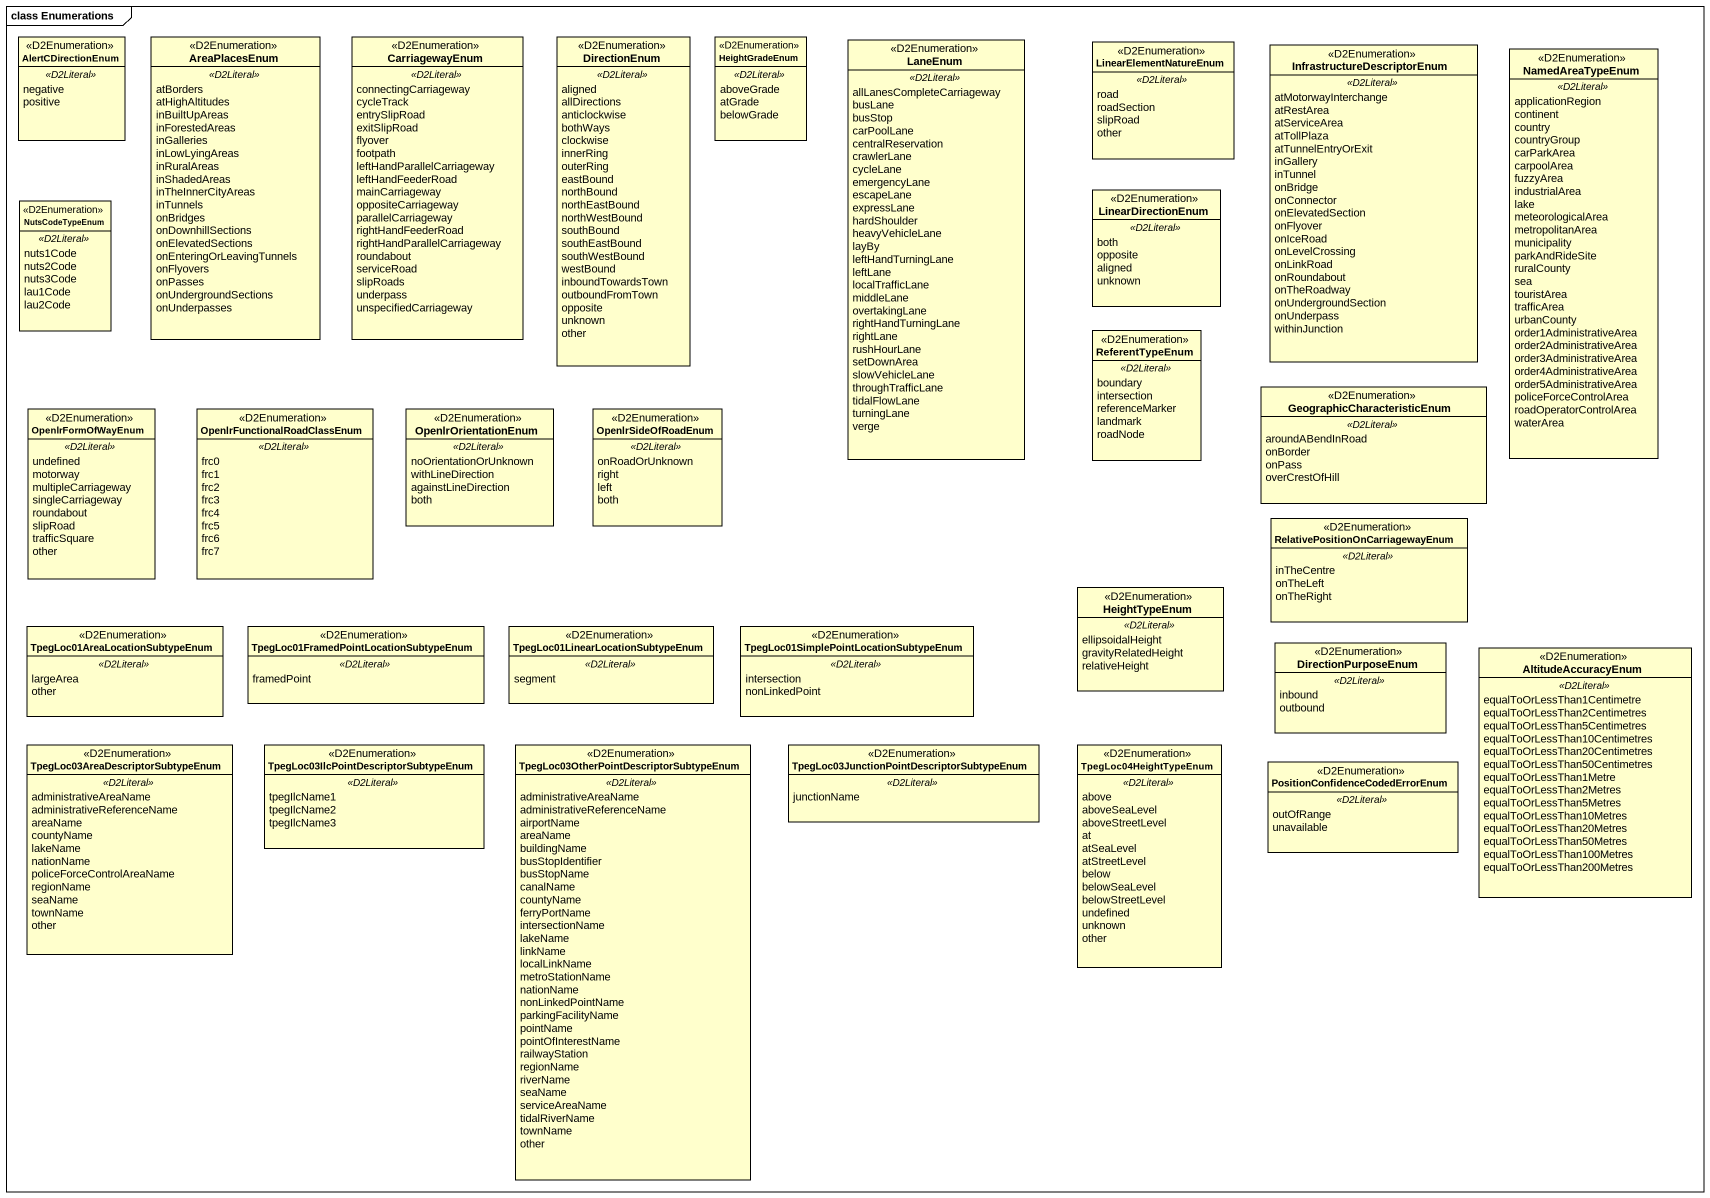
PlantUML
@startuml
mainframe class Enumerations
hide circle
hide empty members
enum AlertCDirectionEnum <<D2Enumeration>> {
  .. <<D2Literal>> ..
  negative
  positive
}
enum AreaPlacesEnum <<D2Enumeration>> {
  .. <<D2Literal>> ..
  atBorders
  atHighAltitudes
  inBuiltUpAreas
  inForestedAreas
  inGalleries
  inLowLyingAreas
  inRuralAreas
  inShadedAreas
  inTheInnerCityAreas
  inTunnels
  onBridges
  onDownhillSections
  onElevatedSections
  onEnteringOrLeavingTunnels
  onFlyovers
  onPasses
  onUndergroundSections
  onUnderpasses
}
enum CarriagewayEnum <<D2Enumeration>> {
  .. <<D2Literal>> ..
  connectingCarriageway
  cycleTrack
  entrySlipRoad
  exitSlipRoad
  flyover
  footpath
  leftHandParallelCarriageway
  leftHandFeederRoad
  mainCarriageway
  oppositeCarriageway
  parallelCarriageway
  rightHandFeederRoad
  rightHandParallelCarriageway
  roundabout
  serviceRoad
  slipRoads
  underpass
  unspecifiedCarriageway
}
enum DirectionEnum <<D2Enumeration>> {
  .. <<D2Literal>> ..
  aligned
  allDirections
  anticlockwise
  bothWays
  clockwise
  innerRing
  outerRing
  eastBound
  northBound
  northEastBound
  northWestBound
  southBound
  southEastBound
  southWestBound
  westBound
  inboundTowardsTown
  outboundFromTown
  opposite
  unknown
  other
}
enum HeightGradeEnum <<D2Enumeration>> {
  .. <<D2Literal>> ..
  aboveGrade
  atGrade
  belowGrade
}
enum LaneEnum <<D2Enumeration>> {
  .. <<D2Literal>> ..
  allLanesCompleteCarriageway
  busLane
  busStop
  carPoolLane
  centralReservation
  crawlerLane
  cycleLane
  emergencyLane
  escapeLane
  expressLane
  hardShoulder
  heavyVehicleLane
  layBy
  leftHandTurningLane
  leftLane
  localTrafficLane
  middleLane
  overtakingLane
  rightHandTurningLane
  rightLane
  rushHourLane
  setDownArea
  slowVehicleLane
  throughTrafficLane
  tidalFlowLane
  turningLane
  verge
}
enum LinearElementNatureEnum <<D2Enumeration>> {
  .. <<D2Literal>> ..
  road
  roadSection
  slipRoad
  other
}
enum InfrastructureDescriptorEnum <<D2Enumeration>> {
  .. <<D2Literal>> ..
  atMotorwayInterchange
  atRestArea
  atServiceArea
  atTollPlaza
  atTunnelEntryOrExit
  inGallery
  inTunnel
  onBridge
  onConnector
  onElevatedSection
  onFlyover
  onIceRoad
  onLevelCrossing
  onLinkRoad
  onRoundabout
  onTheRoadway
  onUndergroundSection
  onUnderpass
  withinJunction
}
enum NamedAreaTypeEnum <<D2Enumeration>> {
  .. <<D2Literal>> ..
  applicationRegion
  continent
  country
  countryGroup
  carParkArea
  carpoolArea
  fuzzyArea
  industrialArea
  lake
  meteorologicalArea
  metropolitanArea
  municipality
  parkAndRideSite
  ruralCounty
  sea
  touristArea
  trafficArea
  urbanCounty
  order1AdministrativeArea
  order2AdministrativeArea
  order3AdministrativeArea
  order4AdministrativeArea
  order5AdministrativeArea
  policeForceControlArea
  roadOperatorControlArea
  waterArea
}
enum LinearDirectionEnum <<D2Enumeration>> {
  .. <<D2Literal>> ..
  both
  opposite
  aligned
  unknown
}
enum NutsCodeTypeEnum <<D2Enumeration>> {
  .. <<D2Literal>> ..
  nuts1Code
  nuts2Code
  nuts3Code
  lau1Code
  lau2Code
}
enum ReferentTypeEnum <<D2Enumeration>> {
  .. <<D2Literal>> ..
  boundary
  intersection
  referenceMarker
  landmark
  roadNode
}
enum OpenlrFormOfWayEnum <<D2Enumeration>> {
  .. <<D2Literal>> ..
  undefined
  motorway
  multipleCarriageway
  singleCarriageway
  roundabout
  slipRoad
  trafficSquare
  other
}
enum "OpenlrFunctionalRoadClassEnum" as OpenlrFunctionalRoadClassEnu <<D2Enumeration>> {
  .. <<D2Literal>> ..
  frc0
  frc1
  frc2
  frc3
  frc4
  frc5
  frc6
  frc7
}
enum OpenlrOrientationEnum <<D2Enumeration>> {
  .. <<D2Literal>> ..
  noOrientationOrUnknown
  withLineDirection
  againstLineDirection
  both
}
enum OpenlrSideOfRoadEnum <<D2Enumeration>> {
  .. <<D2Literal>> ..
  onRoadOrUnknown
  right
  left
  both
}
enum GeographicCharacteristicEnum <<D2Enumeration>> {
  .. <<D2Literal>> ..
  aroundABendInRoad
  onBorder
  onPass
  overCrestOfHill
}
enum "RelativePositionOnCarriagewayEnum" as RelativePositionOnCarriagewa <<D2Enumeration>> {
  .. <<D2Literal>> ..
  inTheCentre
  onTheLeft
  onTheRight
}
enum HeightTypeEnum <<D2Enumeration>> {
  .. <<D2Literal>> ..
  ellipsoidalHeight
  gravityRelatedHeight
  relativeHeight
}
enum "TpegLoc01AreaLocationSubtypeEnum" as TpegLoc01AreaLocationSubtype <<D2Enumeration>> {
  .. <<D2Literal>> ..
  largeArea
  other
}
enum "TpegLoc01FramedPointLocationSubtypeEnum" as TpegLoc01FramedPointLocation <<D2Enumeration>> {
  .. <<D2Literal>> ..
  framedPoint
}
enum "TpegLoc01LinearLocationSubtypeEnum" as TpegLoc01LinearLocationSubty <<D2Enumeration>> {
  .. <<D2Literal>> ..
  segment
}
enum "TpegLoc01SimplePointLocationSubtypeEnum" as TpegLoc01SimplePointLocation <<D2Enumeration>> {
  .. <<D2Literal>> ..
  intersection
  nonLinkedPoint
}
enum DirectionPurposeEnum <<D2Enumeration>> {
  .. <<D2Literal>> ..
  inbound
  outbound
}
enum AltitudeAccuracyEnum <<D2Enumeration>> {
  .. <<D2Literal>> ..
  equalToOrLessThan1Centimetre
  equalToOrLessThan2Centimetres
  equalToOrLessThan5Centimetres
  equalToOrLessThan10Centimetres
  equalToOrLessThan20Centimetres
  equalToOrLessThan50Centimetres
  equalToOrLessThan1Metre
  equalToOrLessThan2Metres
  equalToOrLessThan5Metres
  equalToOrLessThan10Metres
  equalToOrLessThan20Metres
  equalToOrLessThan50Metres
  equalToOrLessThan100Metres
  equalToOrLessThan200Metres
}
enum "TpegLoc03AreaDescriptorSubtypeEnum" as TpegLoc03AreaDescriptorSubty <<D2Enumeration>> {
  .. <<D2Literal>> ..
  administrativeAreaName
  administrativeReferenceName
  areaName
  countyName
  lakeName
  nationName
  policeForceControlAreaName
  regionName
  seaName
  townName
  other
}
enum "TpegLoc03IlcPointDescriptorSubtypeEnum" as TpegLoc03IlcPointDescriptorS <<D2Enumeration>> {
  .. <<D2Literal>> ..
  tpegIlcName1
  tpegIlcName2
  tpegIlcName3
}
enum "TpegLoc03OtherPointDescriptorSubtypeEnum" as TpegLoc03OtherPointDescripto <<D2Enumeration>> {
  .. <<D2Literal>> ..
  administrativeAreaName
  administrativeReferenceName
  airportName
  areaName
  buildingName
  busStopIdentifier
  busStopName
  canalName
  countyName
  ferryPortName
  intersectionName
  lakeName
  linkName
  localLinkName
  metroStationName
  nationName
  nonLinkedPointName
  parkingFacilityName
  pointName
  pointOfInterestName
  railwayStation
  regionName
  riverName
  seaName
  serviceAreaName
  tidalRiverName
  townName
  other
}
enum "TpegLoc03JunctionPointDescriptorSubtypeEnum" as TpegLoc03JunctionPointDescri <<D2Enumeration>> {
  .. <<D2Literal>> ..
  junctionName
}
enum TpegLoc04HeightTypeEnum <<D2Enumeration>> {
  .. <<D2Literal>> ..
  above
  aboveSeaLevel
  aboveStreetLevel
  at
  atSeaLevel
  atStreetLevel
  below
  belowSeaLevel
  belowStreetLevel
  undefined
  unknown
  other
}
enum "PositionConfidenceCodedErrorEnum" as PositionConfidenceCodedError <<D2Enumeration>> {
  .. <<D2Literal>> ..
  outOfRange
  unavailable
}
@enduml
